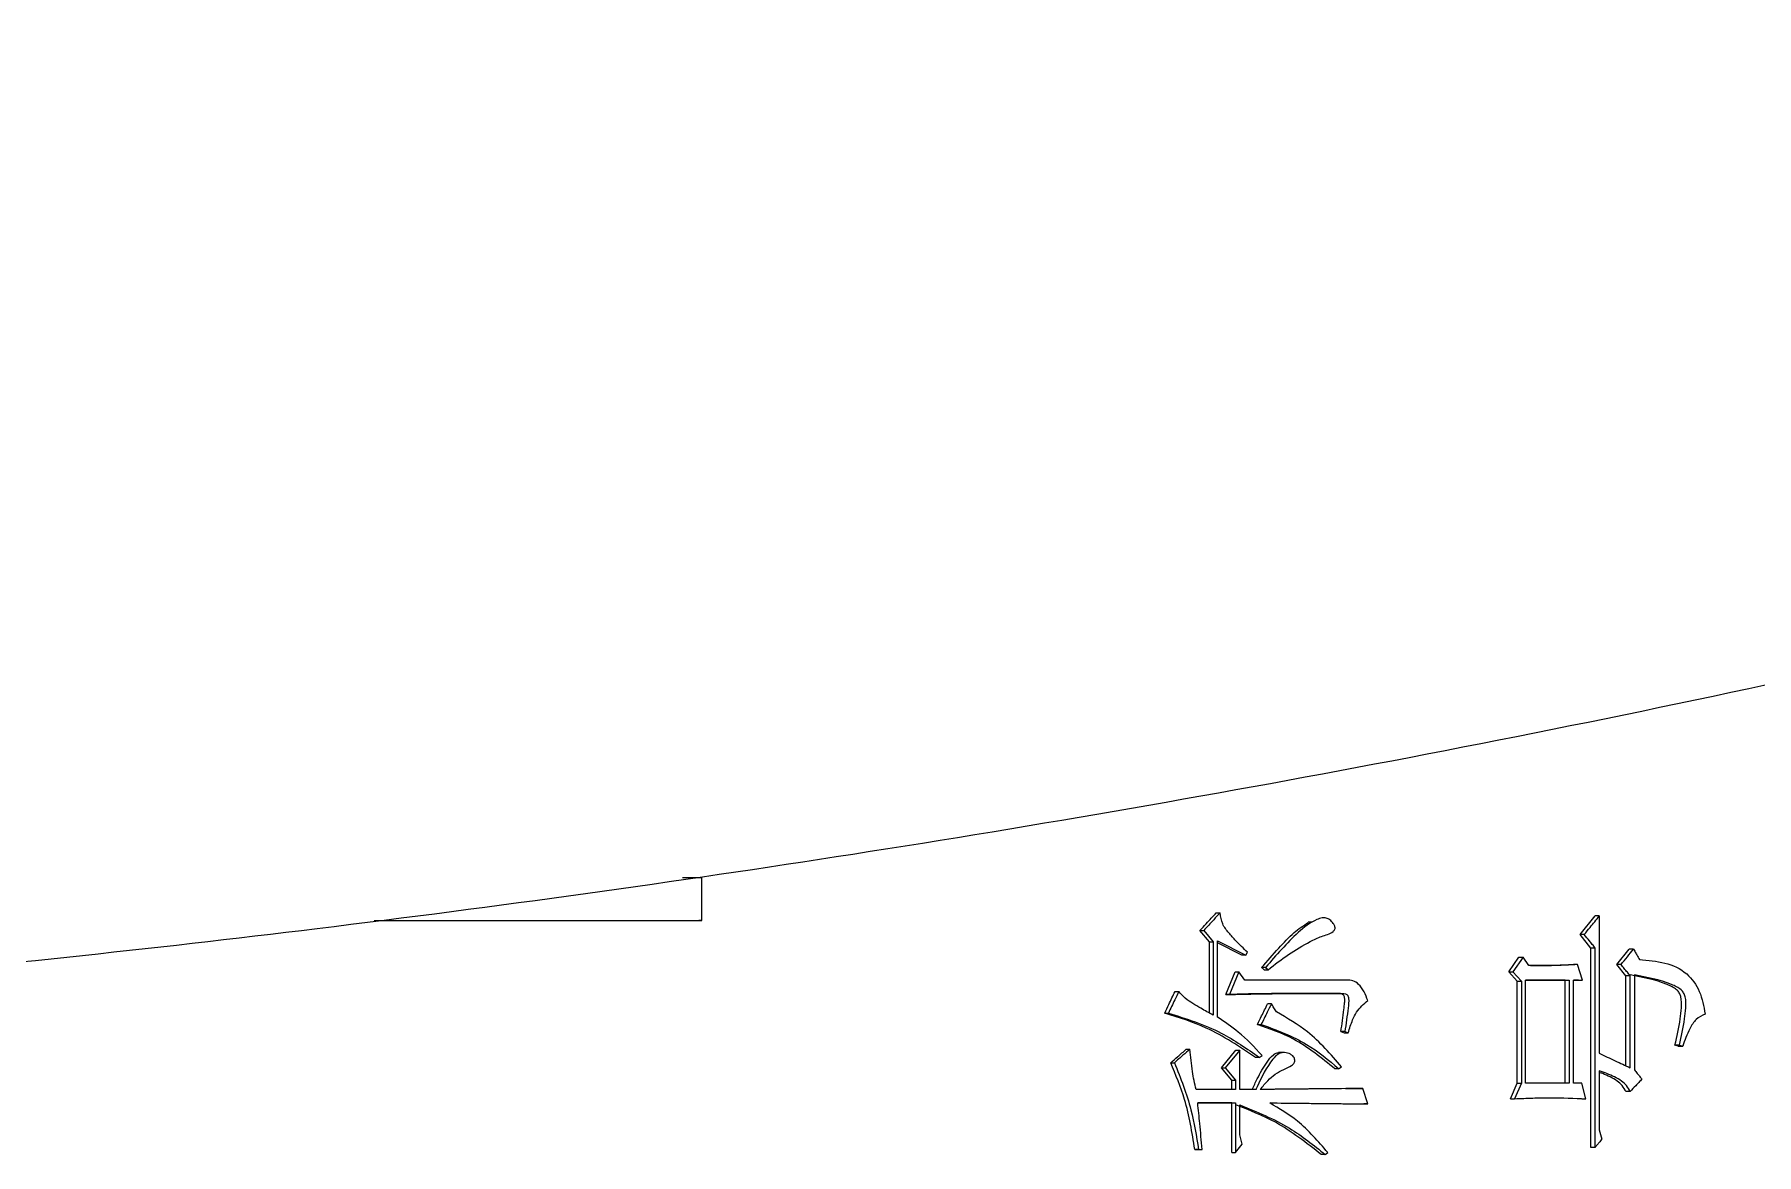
# Model space of a CAD drawing. Header units: millimetres. Extents: x 2379 to 4059, y 879 to 2067.
# Drawn here: x 3106.75 to 3124.79, y 1061.49 to 1073.23 of the extents above; entities that cross this region are included whole.
import ezdxf

# ---------------------------------------------------------------- set-up
doc = ezdxf.new("R2010")
doc.units = ezdxf.units.MM

msp = doc.modelspace()

# ---------------------------------------------------------------- linework, layer by layer
at = {"color": 7, "linetype": 'Continuous', "lineweight": 25}
for p, q in [((3113.74, 1064.395), (3113.535, 1064.395)), ((3113.74, 1063.946), (3113.74, 1064.395)), ((3113.74, 1063.946), (3113.707, 1063.946)), ((3119.129, 1064.026), (3119.169, 1064.026)), ((3122.941, 1063.799), (3123.099, 1063.994)), ((3123.143, 1063.994), (3123.099, 1063.994)), ((3123.143, 1063.994), (3123.143, 1062.555)), ((3118.958, 1063.842), (3118.998, 1063.842)), ((3119.057, 1063.723), (3118.958, 1063.842)), ((3118.998, 1063.842), (3119.097, 1063.723)), ((3120.133, 1063.93), (3120.092, 1063.93)), ((3122.986, 1063.799), (3122.941, 1063.799)), ((3123.055, 1063.658), (3122.941, 1063.799)), ((3119.057, 1063.723), (3119.097, 1063.723)), ((3119.057, 1062.977), (3119.057, 1063.723)), ((3119.097, 1063.723), (3119.097, 1062.955)), ((3119.142, 1063.734), (3119.438, 1063.582)), ((3119.142, 1062.933), (3119.142, 1063.734)), ((3119.398, 1063.582), (3119.142, 1063.714)), ((3119.438, 1063.582), (3119.398, 1063.582)), ((3119.438, 1063.582), (3119.456, 1063.615)), ((3123.1, 1063.658), (3123.055, 1063.658)), ((3123.055, 1061.57), (3123.055, 1063.658)), ((3123.1, 1061.57), (3123.1, 1063.658)), ((3123.326, 1063.485), (3123.457, 1063.647)), ((3123.502, 1063.647), (3123.457, 1063.647)), ((3119.228, 1063.171), (3119.327, 1063.409)), ((3119.366, 1063.409), (3119.268, 1063.171)), ((3119.327, 1063.409), (3119.366, 1063.409)), ((3119.429, 1063.323), (3119.366, 1063.409)), ((3119.645, 1063.453), (3119.605, 1063.453)), ((3119.631, 1063.431), (3119.672, 1063.431)), ((3122.195, 1063.409), (3122.3, 1063.561)), ((3122.195, 1063.409), (3122.238, 1063.409)), ((3122.283, 1063.312), (3122.195, 1063.409)), ((3122.344, 1063.561), (3122.238, 1063.409)), ((3122.238, 1063.409), (3122.326, 1063.312)), ((3122.3, 1063.561), (3122.344, 1063.561)), ((3122.406, 1063.474), (3122.344, 1063.561)), ((3122.916, 1063.485), (3122.871, 1063.485)), ((3122.968, 1063.323), (3122.916, 1063.485)), ((3123.371, 1063.485), (3123.326, 1063.485)), ((3123.422, 1063.366), (3123.326, 1063.485)), ((3120.494, 1063.323), (3119.429, 1063.323)), ((3122.283, 1063.312), (3122.326, 1063.312)), ((3122.283, 1062.241), (3122.283, 1063.312)), ((3122.326, 1063.312), (3122.326, 1062.241)), ((3122.37, 1062.241), (3122.37, 1063.323)), ((3122.37, 1063.323), (3122.828, 1063.323)), ((3122.784, 1063.323), (3122.37, 1063.323)), ((3122.784, 1063.323), (3122.828, 1063.323)), ((3122.784, 1062.241), (3122.784, 1063.323)), ((3122.828, 1063.323), (3122.828, 1062.241)), ((3122.872, 1062.241), (3122.872, 1063.323)), ((3122.872, 1063.323), (3122.968, 1063.323)), ((3122.924, 1063.323), (3122.872, 1063.323)), ((3122.924, 1063.323), (3122.968, 1063.323)), ((3123.467, 1063.366), (3123.422, 1063.366)), ((3123.422, 1062.425), (3123.422, 1063.366)), ((3123.467, 1062.403), (3123.467, 1063.366)), ((3123.511, 1063.377), (3123.511, 1062.382)), ((3119.228, 1063.171), (3119.268, 1063.171)), ((3119.707, 1063.074), (3119.667, 1063.074)), ((3120.409, 1063.182), (3120.45, 1063.182)), ((3118.589, 1062.977), (3118.628, 1062.977)), ((3119.56, 1062.858), (3119.6, 1062.858)), ((3120.477, 1062.782), (3120.435, 1062.782)), ((3120.435, 1062.782), (3120.471, 1062.771)), ((3120.477, 1062.782), (3120.512, 1062.771)), ((3118.814, 1062.598), (3118.853, 1062.598)), ((3119.183, 1062.403), (3119.336, 1062.587)), ((3119.375, 1062.587), (3119.223, 1062.403)), ((3119.336, 1062.587), (3119.375, 1062.587)), ((3119.375, 1062.176), (3119.375, 1062.587)), ((3119.582, 1062.511), (3119.542, 1062.511)), ((3119.823, 1062.563), (3119.782, 1062.563)), ((3123.982, 1062.641), (3123.936, 1062.641)), ((3123.971, 1062.631), (3123.936, 1062.641)), ((3123.971, 1062.631), (3124.017, 1062.631)), ((3123.982, 1062.641), (3124.017, 1062.631)), ((3118.652, 1062.457), (3118.691, 1062.457)), ((3119.183, 1062.403), (3119.223, 1062.403)), ((3119.291, 1062.274), (3119.183, 1062.403)), ((3119.223, 1062.403), (3119.33, 1062.274)), ((3120.414, 1062.393), (3120.373, 1062.393)), ((3123.143, 1062.371), (3123.143, 1061.754)), ((3119.33, 1062.176), (3118.917, 1062.176)), ((3119.291, 1062.274), (3119.33, 1062.274)), ((3119.291, 1062.176), (3119.291, 1062.274)), ((3119.33, 1062.274), (3119.33, 1062.176)), ((3119.546, 1062.176), (3119.375, 1062.176)), ((3120.485, 1062.186), (3120.622, 1062.187)), ((3120.622, 1062.187), (3120.664, 1062.187)), ((3120.717, 1062.025), (3120.664, 1062.187)), ((3122.212, 1062.079), (3122.283, 1062.241)), ((3122.326, 1062.241), (3122.256, 1062.079)), ((3122.283, 1062.241), (3122.326, 1062.241)), ((3122.828, 1062.241), (3122.37, 1062.241)), ((3122.959, 1062.241), (3122.872, 1062.241)), ((3123.003, 1062.079), (3122.959, 1062.241)), ((3123.467, 1062.155), (3123.422, 1062.155)), ((3118.935, 1062.036), (3119.33, 1062.036)), ((3119.291, 1062.036), (3118.935, 1062.036)), ((3119.291, 1062.036), (3119.33, 1062.036)), ((3119.291, 1061.516), (3119.291, 1062.036)), ((3119.33, 1062.036), (3119.33, 1061.516)), ((3119.375, 1061.7), (3119.375, 1062.014)), ((3120.717, 1062.025), (3120.676, 1062.025)), ((3122.212, 1062.079), (3122.256, 1062.079)), ((3122.959, 1062.079), (3123.003, 1062.079)), ((3119.33, 1061.516), (3119.402, 1061.603)), ((3119.402, 1061.603), (3119.375, 1061.7)), ((3123.143, 1061.754), (3123.17, 1061.657)), ((3118.943, 1061.549), (3118.904, 1061.549)), ((3118.904, 1061.549), (3118.94, 1061.549)), ((3118.94, 1061.549), (3118.98, 1061.549)), ((3118.944, 1061.549), (3118.98, 1061.549)), ((3119.291, 1061.516), (3119.33, 1061.516)), ((3120.271, 1061.495), (3120.23, 1061.495)), ((3123.1, 1061.57), (3123.055, 1061.57))]:
    msp.add_line(p, q, dxfattribs=at)
at = {"color": 7, "linetype": 'Continuous', "lineweight": 25, "flags": 128}
for points in [[(3119.631, 1063.431), (3119.625, 1063.437), (3119.618, 1063.442), (3119.605, 1063.453)], [(3119.645, 1063.453), (3119.658, 1063.442), (3119.672, 1063.431)], [(3120.471, 1062.771), (3120.488, 1062.771), (3120.5, 1062.771), (3120.512, 1062.771)], [(3119.582, 1062.512), (3119.589, 1062.517), (3119.599, 1062.525), (3119.609, 1062.533)], [(3120.414, 1062.393), (3120.421, 1062.398), (3120.431, 1062.406), (3120.441, 1062.414)], [(3120.271, 1061.495), (3120.285, 1061.506), (3120.298, 1061.516)]]:
    msp.add_lwpolyline(points, dxfattribs=at)
at = {"color": 7, "linetype": 'Continuous', "lineweight": 25}
for points, knots in [([(3088.65, 1062.611), (3091.21, 1062.636), (3094.79, 1062.67), (3100.06, 1062.949), (3104.524, 1063.284), (3109.84, 1063.85), (3115.409, 1064.623), (3121.223, 1065.633), (3127.194, 1066.889), (3133.27, 1068.4), (3139.408, 1070.171), (3145.573, 1072.205), (3151.737, 1074.504), (3157.873, 1077.07), (3163.962, 1079.9), (3169.981, 1082.994), (3175.914, 1086.348), (3181.743, 1089.961), (3187.453, 1093.826), (3193.028, 1097.94), (3198.456, 1102.298), (3203.721, 1106.892), (3208.813, 1111.716), (3213.717, 1116.764), (3218.424, 1122.027), (3222.922, 1127.497), (3227.2, 1133.165), (3231.249, 1139.022), (3235.059, 1145.059), (3238.62, 1151.265), (3241.926, 1157.629), (3244.966, 1164.142), (3247.735, 1170.791), (3250.226, 1177.566), (3252.431, 1184.453), (3254.346, 1191.442), (3255.965, 1198.52), (3257.282, 1205.673), (3258.295, 1212.89), (3259, 1220.158), (3259.393, 1227.462), (3259.471, 1234.79), (3259.234, 1242.128), (3258.68, 1249.462), (3257.808, 1256.78), (3256.618, 1264.067), (3255.11, 1271.31), (3253.285, 1278.494), (3251.144, 1285.607), (3248.69, 1292.635), (3245.926, 1299.563), (3242.853, 1306.38), (3239.476, 1313.07), (3235.798, 1319.622), (3231.824, 1326.022), (3227.559, 1332.257), (3223.008, 1338.315), (3218.176, 1344.184), (3213.069, 1349.85), (3207.693, 1355.303), (3202.246, 1360.35), (3196.773, 1365.003), (3191.314, 1369.272), (3185.689, 1373.314), (3179.908, 1377.123), (3173.98, 1380.691), (3167.918, 1384.013), (3161.732, 1387.083), (3155.436, 1389.897), (3149.042, 1392.449), (3142.567, 1394.735), (3136.029, 1396.751), (3129.454, 1398.493), (3122.881, 1399.958), (3116.387, 1401.14), (3110.098, 1402.037), (3104.574, 1402.62), (3099.691, 1402.988), (3094.867, 1403.228), (3088.893, 1403.345), (3083.376, 1403.234), (3078.107, 1402.963), (3073.643, 1402.625), (3068.326, 1402.06), (3062.757, 1401.287), (3056.944, 1400.277), (3050.973, 1399.021), (3044.897, 1397.51), (3038.759, 1395.739), (3032.594, 1393.705), (3026.43, 1391.406), (3020.293, 1388.841), (3014.205, 1386.01), (3008.186, 1382.916), (3002.253, 1379.562), (2996.424, 1375.95), (2990.714, 1372.084), (2985.138, 1367.97), (2979.711, 1363.613), (2974.445, 1359.018), (2969.354, 1354.194), (2964.449, 1349.146), (2959.742, 1343.883), (2955.245, 1338.413), (2950.966, 1332.745), (2946.918, 1326.888), (2943.108, 1320.851), (2939.546, 1314.645), (2936.241, 1308.281), (2933.199, 1301.769), (2930.437, 1295.117), (2928.1, 1288.835), (2926.821, 1284.73), (2926.258, 1282.922)], [0, 0, 0, 0, 0.010207, 0.014274, 0.021037, 0.028056, 0.035587, 0.043451, 0.051578, 0.059911, 0.06841, 0.077044, 0.085791, 0.094634, 0.103558, 0.112554, 0.121612, 0.130726, 0.13989, 0.149098, 0.158347, 0.167633, 0.176954, 0.186306, 0.195688, 0.205098, 0.214535, 0.223996, 0.233481, 0.242989, 0.252518, 0.262068, 0.271639, 0.281229, 0.290838, 0.300466, 0.310113, 0.319778, 0.329461, 0.339162, 0.348881, 0.358618, 0.368373, 0.378146, 0.387938, 0.397748, 0.407578, 0.417427, 0.427296, 0.437185, 0.447097, 0.457031, 0.466988, 0.47697, 0.486979, 0.497016, 0.507082, 0.517181, 0.527315, 0.537488, 0.547704, 0.556915, 0.566123, 0.575327, 0.584526, 0.593719, 0.602905, 0.612082, 0.621247, 0.630396, 0.639524, 0.64862, 0.657668, 0.666638, 0.675463, 0.683979, 0.691963, 0.697606, 0.703501, 0.71122, 0.721427, 0.725494, 0.732257, 0.739276, 0.746807, 0.754671, 0.762798, 0.771131, 0.77963, 0.788264, 0.797011, 0.805853, 0.814778, 0.823774, 0.832832, 0.841946, 0.85111, 0.860318, 0.869567, 0.878853, 0.888174, 0.897526, 0.906908, 0.916318, 0.925755, 0.935216, 0.944701, 0.954208, 0.963738, 0.973288, 0.982858, 0.992449, 1, 1, 1, 1]), ([(3110.304, 1063.946), (3110.628, 1063.946), (3111.782, 1063.946), (3112.921, 1063.946), (3113.74, 1063.946)], [0, 0, 0, 0, 0.280701, 1, 1, 1, 1]), ([(3110.304, 1063.946), (3110.619, 1063.946), (3111.762, 1063.946), (3112.89, 1063.946), (3113.707, 1063.946)], [0, 0, 0, 0, 0.2755349, 1, 1, 1, 1]), ([(3118.958, 1063.842), (3118.98, 1063.866), (3119.02, 1063.908), (3119.077, 1063.97), (3119.112, 1064.007), (3119.129, 1064.026)], [0, 0, 0, 0, 0.386356, 0.693178, 1, 1, 1, 1]), ([(3119.169, 1064.026), (3119.147, 1064.002), (3119.107, 1063.96), (3119.05, 1063.899), (3119.015, 1063.861), (3118.998, 1063.842)], [0, 0, 0, 0, 0.386102, 0.693051, 1, 1, 1, 1]), ([(3119.456, 1063.615), (3119.415, 1063.654), (3119.347, 1063.718), (3119.26, 1063.815), (3119.188, 1063.907), (3119.175, 1063.986), (3119.169, 1064.026)], [0, 0, 0, 0, 0.335019, 0.553277, 0.774167, 1, 1, 1, 1]), ([(3119.672, 1063.431), (3119.742, 1063.485), (3119.884, 1063.594), (3120.074, 1063.707), (3120.231, 1063.785), (3120.324, 1063.804), (3120.365, 1063.842), (3120.373, 1063.855), (3120.375, 1063.872), (3120.37, 1063.893), (3120.352, 1063.923), (3120.322, 1063.953), (3120.282, 1063.974), (3120.234, 1063.976), (3120.128, 1063.937), (3119.983, 1063.825), (3119.813, 1063.646), (3119.701, 1063.519), (3119.646, 1063.454), (3119.645, 1063.453)], [0, 0, 0, 0, 0.146382, 0.292955, 0.366204, 0.439427, 0.447746, 0.45616, 0.463429, 0.472823, 0.489455, 0.518149, 0.540935, 0.563855, 0.597101, 0.728178, 0.861562, 0.99717, 1, 1, 1, 1]), ([(3122.986, 1063.799), (3123.006, 1063.824), (3123.042, 1063.869), (3123.095, 1063.934), (3123.127, 1063.974), (3123.143, 1063.994)], [0, 0, 0, 0, 0.384573, 0.692287, 1, 1, 1, 1]), ([(3119.605, 1063.453), (3119.664, 1063.521), (3119.775, 1063.647), (3119.93, 1063.817), (3120.043, 1063.893), (3120.094, 1063.927)], [0, 0, 0, 0, 0.394472, 0.728822, 1, 1, 1, 1]), ([(3123.1, 1063.658), (3123.09, 1063.671), (3123.069, 1063.696), (3123.031, 1063.743), (3123.003, 1063.777), (3122.986, 1063.799)], [0, 0, 0, 0, 0.266245, 0.532491, 1, 1, 1, 1]), ([(3123.371, 1063.485), (3123.393, 1063.512), (3123.437, 1063.566), (3123.48, 1063.62), (3123.502, 1063.647)], [0, 0, 0, 0, 0.499999, 1, 1, 1, 1]), ([(3123.502, 1063.647), (3123.51, 1063.633), (3123.524, 1063.608), (3123.545, 1063.572), (3123.557, 1063.55), (3123.563, 1063.539)], [0, 0, 0, 0, 0.39043, 0.695215, 1, 1, 1, 1]), ([(3122.916, 1063.485), (3122.911, 1063.485), (3122.903, 1063.484), (3122.89, 1063.484), (3122.878, 1063.483), (3122.865, 1063.483), (3122.853, 1063.482), (3122.84, 1063.481), (3122.83, 1063.481), (3122.819, 1063.48), (3122.809, 1063.48), (3122.796, 1063.479), (3122.779, 1063.479), (3122.762, 1063.478), (3122.746, 1063.477), (3122.733, 1063.477), (3122.716, 1063.476), (3122.699, 1063.476), (3122.682, 1063.476), (3122.67, 1063.475), (3122.653, 1063.475), (3122.636, 1063.475), (3122.619, 1063.475), (3122.603, 1063.475), (3122.586, 1063.474), (3122.569, 1063.474), (3122.556, 1063.474), (3122.544, 1063.474), (3122.531, 1063.474), (3122.52, 1063.474), (3122.512, 1063.474), (3122.504, 1063.474), (3122.495, 1063.474), (3122.487, 1063.474), (3122.48, 1063.474), (3122.474, 1063.474), (3122.466, 1063.474), (3122.457, 1063.474), (3122.449, 1063.474), (3122.44, 1063.474), (3122.432, 1063.474), (3122.424, 1063.474), (3122.415, 1063.474), (3122.41, 1063.474), (3122.406, 1063.474)], [0, 0, 0, 0, 0.024742, 0.049483, 0.074225, 0.098967, 0.123709, 0.14845, 0.173192, 0.185563, 0.210305, 0.235047, 0.259788, 0.309272, 0.334014, 0.358756, 0.383497, 0.432981, 0.457723, 0.482464, 0.507206, 0.55669, 0.581432, 0.606173, 0.655657, 0.680399, 0.70514, 0.729882, 0.754624, 0.779366, 0.791736, 0.804107, 0.828849, 0.84122, 0.853591, 0.865962, 0.878333, 0.903074, 0.915445, 0.927816, 0.952558, 0.964929, 0.9773, 1, 1, 1, 1]), ([(3122.421, 1063.474), (3122.435, 1063.474), (3122.517, 1063.474), (3122.667, 1063.476), (3122.803, 1063.482), (3122.871, 1063.485)], [0, 0, 0, 0, 0.093797, 0.546774, 1, 1, 1, 1]), ([(3123.467, 1063.366), (3123.457, 1063.379), (3123.436, 1063.405), (3123.404, 1063.444), (3123.382, 1063.472), (3123.371, 1063.485)], [0, 0, 0, 0, 0.314653, 0.657326, 1, 1, 1, 1]), ([(3123.563, 1063.539), (3123.744, 1063.521), (3123.999, 1063.496), (3124.209, 1063.206), (3124.237, 1063.047), (3124.252, 1062.966)], [0, 0, 0, 0, 0.544628, 0.767125, 1, 1, 1, 1]), ([(3120.717, 1063.107), (3120.693, 1063.171), (3120.659, 1063.259), (3120.563, 1063.319), (3120.517, 1063.322), (3120.494, 1063.323)], [0, 0, 0, 0, 0.574092, 0.788689, 1, 1, 1, 1]), ([(3123.936, 1062.641), (3123.957, 1062.732), (3123.986, 1062.861), (3124.005, 1063.031), (3124.007, 1063.126), (3123.983, 1063.19), (3123.936, 1063.24), (3123.765, 1063.32), (3123.597, 1063.352), (3123.466, 1063.377)], [0, 0, 0, 0, 0.238634, 0.338047, 0.438194, 0.475532, 0.512995, 0.619423, 1, 1, 1, 1]), ([(3123.982, 1062.641), (3124.003, 1062.732), (3124.032, 1062.861), (3124.051, 1063.03), (3124.053, 1063.125), (3124.029, 1063.19), (3123.982, 1063.24), (3123.811, 1063.32), (3123.642, 1063.352), (3123.511, 1063.377)], [0, 0, 0, 0, 0.238484, 0.337767, 0.43778, 0.475122, 0.512592, 0.618725, 1, 1, 1, 1]), ([(3118.589, 1062.977), (3118.603, 1063.007), (3118.629, 1063.059), (3118.665, 1063.135), (3118.686, 1063.181), (3118.697, 1063.204)], [0, 0, 0, 0, 0.394967, 0.69748, 1, 1, 1, 1]), ([(3118.736, 1063.204), (3118.722, 1063.174), (3118.697, 1063.121), (3118.661, 1063.045), (3118.639, 1063), (3118.628, 1062.977)], [0, 0, 0, 0, 0.394861, 0.69743, 1, 1, 1, 1]), ([(3118.697, 1063.204), (3118.701, 1063.204), (3118.707, 1063.204), (3118.72, 1063.204), (3118.73, 1063.204), (3118.736, 1063.204)], [0, 0, 0, 0, 0.2525, 0.505, 1, 1, 1, 1]), ([(3119.097, 1062.955), (3119.053, 1062.978), (3118.982, 1063.017), (3118.885, 1063.077), (3118.802, 1063.128), (3118.758, 1063.179), (3118.736, 1063.204)], [0, 0, 0, 0, 0.337761, 0.556951, 0.777135, 1, 1, 1, 1]), ([(3120.409, 1063.182), (3120.271, 1063.182), (3120.038, 1063.182), (3119.644, 1063.181), (3119.388, 1063.175), (3119.228, 1063.171)], [0, 0, 0, 0, 0.351751, 0.593192, 1, 1, 1, 1]), ([(3119.268, 1063.171), (3119.275, 1063.172), (3119.289, 1063.172), (3119.31, 1063.172), (3119.331, 1063.173), (3119.353, 1063.173), (3119.374, 1063.174), (3119.392, 1063.174), (3119.41, 1063.175), (3119.427, 1063.175), (3119.449, 1063.176), (3119.477, 1063.176), (3119.513, 1063.177), (3119.555, 1063.178), (3119.591, 1063.178), (3119.626, 1063.179), (3119.662, 1063.179), (3119.704, 1063.18), (3119.74, 1063.18), (3119.775, 1063.18), (3119.81, 1063.181), (3119.853, 1063.181), (3119.888, 1063.181), (3119.924, 1063.181), (3119.959, 1063.181), (3120.016, 1063.182), (3120.086, 1063.182), (3120.15, 1063.182), (3120.189, 1063.182), (3120.207, 1063.182), (3120.224, 1063.182), (3120.242, 1063.182), (3120.26, 1063.182), (3120.277, 1063.182), (3120.298, 1063.182), (3120.316, 1063.182), (3120.329, 1063.182), (3120.337, 1063.182), (3120.346, 1063.182), (3120.355, 1063.182), (3120.364, 1063.182), (3120.373, 1063.182), (3120.383, 1063.182), (3120.392, 1063.182), (3120.401, 1063.182), (3120.41, 1063.182), (3120.42, 1063.182), (3120.429, 1063.182), (3120.439, 1063.182), (3120.445, 1063.182), (3120.45, 1063.182)], [0, 0, 0, 0, 0.0179705, 0.035941, 0.0539114, 0.0718819, 0.0898524, 0.1078229, 0.1168081, 0.1347786, 0.152749, 0.1707195, 0.2066605, 0.2426014, 0.2785424, 0.2965129, 0.3324539, 0.3683948, 0.4043358, 0.4223063, 0.4582472, 0.4941882, 0.5301291, 0.5480996, 0.5840406, 0.6199815, 0.6918635, 0.7637454, 0.7817158, 0.7907011, 0.8086716, 0.826642, 0.8356273, 0.8535978, 0.8715682, 0.8895387, 0.8985239, 0.9030166, 0.9120018, 0.920987, 0.9254797, 0.9344649, 0.9434501, 0.9524354, 0.956928, 0.9659132, 0.9748985, 0.9838837, 0.9883763, 1, 1, 1, 1]), ([(3119.56, 1062.858), (3119.574, 1062.887), (3119.6, 1062.938), (3119.636, 1063.01), (3119.657, 1063.053), (3119.667, 1063.074)], [0, 0, 0, 0, 0.410293, 0.705146, 1, 1, 1, 1]), ([(3119.707, 1063.074), (3119.693, 1063.044), (3119.667, 1062.994), (3119.632, 1062.921), (3119.61, 1062.879), (3119.6, 1062.858)], [0, 0, 0, 0, 0.410172, 0.705086, 1, 1, 1, 1]), ([(3119.761, 1062.988), (3119.752, 1063.002), (3119.734, 1063.031), (3119.716, 1063.06), (3119.707, 1063.074)], [0, 0, 0, 0, 0.499999, 1, 1, 1, 1]), ([(3120.435, 1062.782), (3120.447, 1062.859), (3120.461, 1062.954), (3120.472, 1063.061), (3120.476, 1063.103), (3120.476, 1063.132), (3120.471, 1063.153), (3120.464, 1063.166), (3120.451, 1063.175), (3120.432, 1063.181), (3120.417, 1063.182), (3120.409, 1063.182)], [0, 0, 0, 0, 0.518554, 0.63647, 0.716192, 0.79519, 0.830159, 0.859959, 0.88982, 0.943206, 1, 1, 1, 1]), ([(3120.45, 1063.182), (3120.461, 1063.182), (3120.478, 1063.181), (3120.497, 1063.172), (3120.507, 1063.163), (3120.514, 1063.148), (3120.521, 1063.103), (3120.509, 1063.021), (3120.496, 1062.906), (3120.483, 1062.823), (3120.477, 1062.782)], [0, 0, 0, 0, 0.083125, 0.11875, 0.147804, 0.176837, 0.225893, 0.446677, 0.723242, 1, 1, 1, 1]), ([(3120.512, 1062.771), (3120.526, 1062.816), (3120.549, 1062.891), (3120.597, 1062.987), (3120.653, 1063.053), (3120.696, 1063.089), (3120.717, 1063.107)], [0, 0, 0, 0, 0.347242, 0.568885, 0.786213, 1, 1, 1, 1]), ([(3119.542, 1062.511), (3119.374, 1062.624), (3119.074, 1062.823), (3118.737, 1062.93), (3118.589, 1062.977)], [0, 0, 0, 0, 0.562345, 1, 1, 1, 1]), ([(3118.628, 1062.977), (3118.817, 1062.917), (3119.156, 1062.81), (3119.451, 1062.603), (3119.582, 1062.511)], [0, 0, 0, 0, 0.556899, 1, 1, 1, 1]), ([(3119.609, 1062.533), (3119.529, 1062.619), (3119.387, 1062.772), (3119.216, 1062.884), (3119.142, 1062.933)], [0, 0, 0, 0, 0.563218, 1, 1, 1, 1]), ([(3120.373, 1062.393), (3120.233, 1062.506), (3119.984, 1062.709), (3119.688, 1062.812), (3119.56, 1062.858)], [0, 0, 0, 0, 0.564, 1, 1, 1, 1]), ([(3119.6, 1062.858), (3119.764, 1062.798), (3120.059, 1062.689), (3120.305, 1062.484), (3120.414, 1062.393)], [0, 0, 0, 0, 0.555457, 1, 1, 1, 1]), ([(3120.441, 1062.414), (3120.329, 1062.545), (3120.13, 1062.776), (3119.873, 1062.923), (3119.761, 1062.988)], [0, 0, 0, 0, 0.564262, 1, 1, 1, 1]), ([(3124.252, 1062.966), (3124.219, 1062.95), (3124.151, 1062.918), (3124.076, 1062.791), (3124.039, 1062.692), (3124.017, 1062.631)], [0, 0, 0, 0, 0.267599, 0.548584, 1, 1, 1, 1]), ([(3118.652, 1062.457), (3118.676, 1062.478), (3118.716, 1062.512), (3118.77, 1062.559), (3118.799, 1062.585), (3118.814, 1062.598)], [0, 0, 0, 0, 0.448155, 0.724078, 1, 1, 1, 1]), ([(3118.853, 1062.598), (3118.829, 1062.577), (3118.79, 1062.543), (3118.736, 1062.496), (3118.706, 1062.47), (3118.691, 1062.457)], [0, 0, 0, 0, 0.4477993, 0.7238996, 1, 1, 1, 1]), ([(3118.917, 1062.176), (3118.903, 1062.239), (3118.874, 1062.378), (3118.861, 1062.52), (3118.853, 1062.598)], [0, 0, 0, 0, 0.449849, 1, 1, 1, 1]), ([(3119.506, 1062.176), (3119.523, 1062.213), (3119.569, 1062.313), (3119.64, 1062.438), (3119.711, 1062.53), (3119.758, 1062.56), (3119.777, 1062.561), (3119.782, 1062.561)], [0, 0, 0, 0, 0.2482125, 0.6639292, 0.8733088, 0.9668755, 1, 1, 1, 1]), ([(3119.591, 1062.176), (3119.616, 1062.208), (3119.685, 1062.295), (3119.801, 1062.377), (3119.9, 1062.413), (3119.935, 1062.439), (3119.947, 1062.455), (3119.952, 1062.473), (3119.951, 1062.493), (3119.945, 1062.512), (3119.93, 1062.531), (3119.897, 1062.552), (3119.854, 1062.565), (3119.807, 1062.562), (3119.763, 1062.539), (3119.664, 1062.432), (3119.601, 1062.297), (3119.55, 1062.186), (3119.546, 1062.176)], [0, 0, 0, 0, 0.104817, 0.288489, 0.371154, 0.389962, 0.405383, 0.420813, 0.436756, 0.454227, 0.471615, 0.498268, 0.557765, 0.592477, 0.62706, 0.687172, 0.972715, 1, 1, 1, 1]), ([(3123.143, 1062.555), (3123.171, 1062.542), (3123.227, 1062.516), (3123.335, 1062.465), (3123.415, 1062.428), (3123.467, 1062.403)], [0, 0, 0, 0, 0.257226, 0.514452, 1, 1, 1, 1]), ([(3118.904, 1061.549), (3118.876, 1061.726), (3118.825, 1062.04), (3118.705, 1062.33), (3118.652, 1062.457)], [0, 0, 0, 0, 0.5629725, 1, 1, 1, 1]), ([(3118.691, 1062.457), (3118.756, 1062.294), (3118.872, 1062.001), (3118.921, 1061.688), (3118.943, 1061.549)], [0, 0, 0, 0, 0.557097, 1, 1, 1, 1]), ([(3123.467, 1062.155), (3123.455, 1062.176), (3123.431, 1062.219), (3123.372, 1062.27), (3123.302, 1062.309), (3123.224, 1062.343), (3123.17, 1062.362), (3123.143, 1062.371)], [0, 0, 0, 0, 0.176065, 0.348002, 0.566634, 0.783694, 1, 1, 1, 1]), ([(3123.422, 1062.155), (3123.41, 1062.176), (3123.386, 1062.219), (3123.327, 1062.27), (3123.257, 1062.309), (3123.194, 1062.337), (3123.155, 1062.351), (3123.143, 1062.355)], [0, 0, 0, 0, 0.200458, 0.396149, 0.644927, 0.891891, 1, 1, 1, 1]), ([(3123.511, 1062.382), (3123.521, 1062.369), (3123.539, 1062.347), (3123.565, 1062.314), (3123.582, 1062.294), (3123.59, 1062.284)], [0, 0, 0, 0, 0.384577, 0.692288, 1, 1, 1, 1]), ([(3120.664, 1062.187), (3120.546, 1062.186), (3120.399, 1062.184), (3120.222, 1062.183), (3120.148, 1062.182), (3120.075, 1062.181), (3120.016, 1062.181), (3119.942, 1062.18), (3119.883, 1062.179), (3119.824, 1062.179), (3119.779, 1062.178), (3119.742, 1062.178), (3119.705, 1062.177), (3119.676, 1062.177), (3119.646, 1062.177), (3119.62, 1062.177), (3119.602, 1062.176), (3119.591, 1062.176)], [0, 0, 0, 0, 0.329938, 0.412422, 0.494907, 0.536149, 0.618633, 0.659875, 0.74236, 0.783602, 0.824844, 0.866086, 0.886707, 0.927949, 0.94857, 0.969192, 1, 1, 1, 1]), ([(3123.59, 1062.284), (3123.579, 1062.273), (3123.557, 1062.25), (3123.516, 1062.206), (3123.486, 1062.175), (3123.467, 1062.155)], [0, 0, 0, 0, 0.267463, 0.534927, 1, 1, 1, 1]), ([(3118.98, 1061.549), (3118.973, 1061.639), (3118.96, 1061.802), (3118.942, 1061.964), (3118.935, 1062.036)], [0, 0, 0, 0, 0.555754, 1, 1, 1, 1]), ([(3120.23, 1061.495), (3120.074, 1061.617), (3119.798, 1061.834), (3119.476, 1061.959), (3119.336, 1062.014)], [0, 0, 0, 0, 0.563345, 1, 1, 1, 1]), ([(3119.375, 1062.014), (3119.554, 1061.942), (3119.875, 1061.813), (3120.15, 1061.593), (3120.271, 1061.495)], [0, 0, 0, 0, 0.55626, 1, 1, 1, 1]), ([(3119.689, 1062.036), (3119.795, 1062.034), (3119.913, 1062.033), (3120.057, 1062.032), (3120.123, 1062.031), (3120.201, 1062.03), (3120.28, 1062.029), (3120.358, 1062.028), (3120.437, 1062.028), (3120.502, 1062.027), (3120.548, 1062.027), (3120.581, 1062.026), (3120.613, 1062.026), (3120.646, 1062.026), (3120.672, 1062.025), (3120.694, 1062.025), (3120.709, 1062.025), (3120.717, 1062.025)], [0, 0, 0, 0, 0.305862, 0.344095, 0.42056, 0.497026, 0.573491, 0.649956, 0.726422, 0.802887, 0.84112, 0.860236, 0.898469, 0.936701, 0.955818, 0.974934, 1, 1, 1, 1]), ([(3120.298, 1061.516), (3120.197, 1061.633), (3120.018, 1061.841), (3119.789, 1061.976), (3119.689, 1062.036)], [0, 0, 0, 0, 0.56439, 1, 1, 1, 1]), ([(3122.256, 1062.079), (3122.319, 1062.082), (3122.445, 1062.088), (3122.694, 1062.092), (3122.88, 1062.084), (3123.003, 1062.079)], [0, 0, 0, 0, 0.252085, 0.504198, 1, 1, 1, 1]), ([(3123.17, 1061.657), (3123.16, 1061.645), (3123.143, 1061.624), (3123.12, 1061.595), (3123.106, 1061.579), (3123.1, 1061.57)], [0, 0, 0, 0, 0.42836, 0.71418, 1, 1, 1, 1])]:
    msp.add_open_spline(points, degree=3, knots=knots, dxfattribs=at)

doc.saveas('drawing.dxf')
